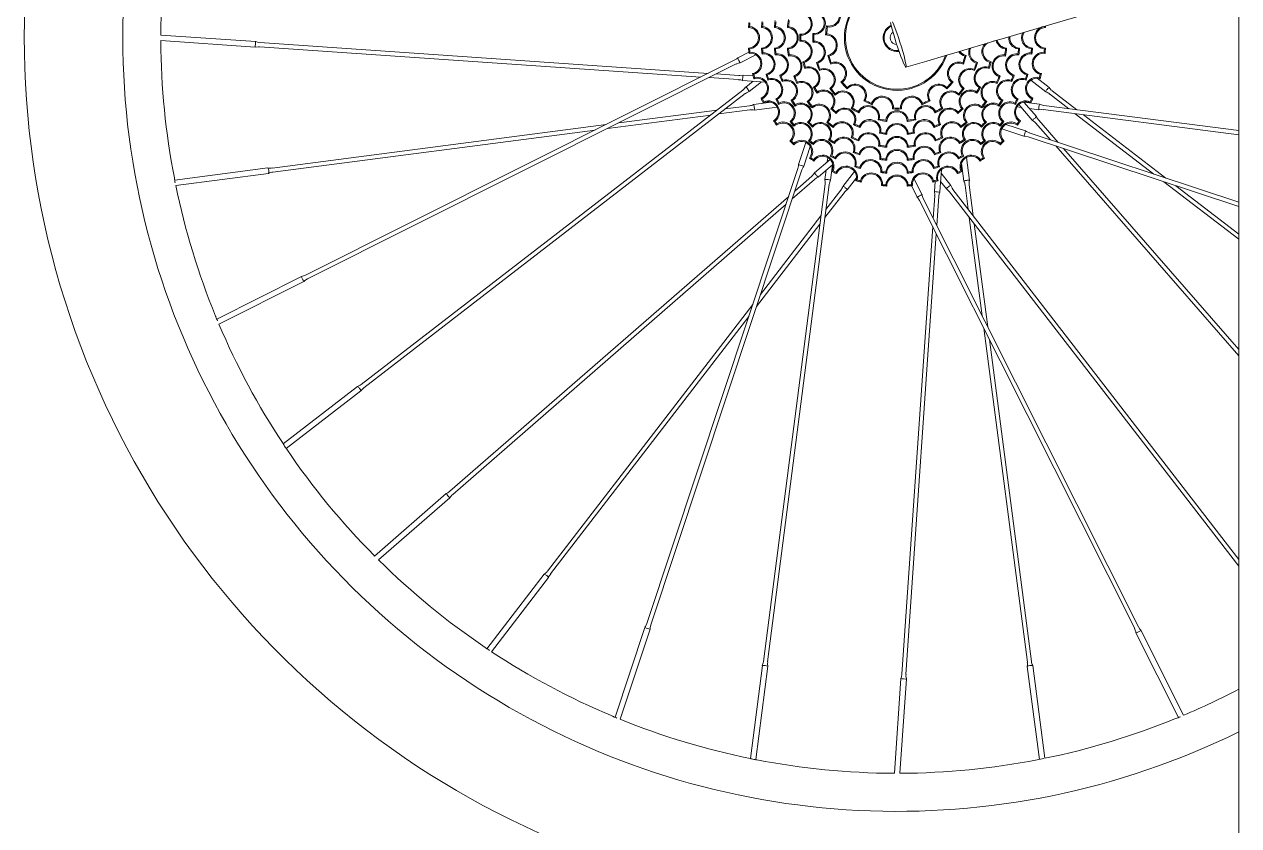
# Model space of a CAD drawing. Header units: inches. Extents: x -9 to 508, y -1 to 141.
# Drawn here: x -9.03 to 8.62, y 97.44 to 109.1 of the extents above; entities that cross this region are included whole.
import ezdxf

# ---------------------------------------------------------------- set-up
doc = ezdxf.new("R2010")
doc.units = ezdxf.units.IN
doc.layers.add('ZANO_R', color=7, linetype='Continuous', lineweight=0)

msp = doc.modelspace()

# ---------------------------------------------------------------- linework, layer by layer
at = {"layer": 'ZANO_R'}
msp.add_line((8.61546, 127.77367), (8.61546, 96.27767), dxfattribs=at)
at = {"layer": 'ZANO_R', "color": 253}
for p, q in [((1.49298, 109.04961), (1.50902, 109.06332)), ((1.68097, 109.04959), (1.69711, 109.06325)), ((1.86907, 109.04957), (1.88533, 109.06315)), ((2.05731, 109.04953), (2.07371, 109.06302)), ((2.62764, 109.07467), (2.63995, 109.057)), ((5.79153, 109.06332), (5.80757, 109.04961)), ((-5.66843, 108.84324), (-7.04676, 108.93793)), ((2.23872, 108.95132), (2.25324, 108.93572)), ((2.42693, 108.96338), (2.44122, 108.94744)), ((2.6136, 108.94117), (2.62932, 108.95589)), ((-7.04675, 108.85774), (-5.67391, 108.76342)), ((-5.61102, 108.76913), (0.80094, 108.32859)), ((0.90636, 108.38149), (-5.60691, 108.82899)), ((1.49298, 108.74979), (1.50902, 108.73607)), ((1.68097, 108.74981), (1.69711, 108.73615)), ((1.86907, 108.74983), (1.88533, 108.73625)), ((2.05731, 108.74986), (2.07371, 108.73637)), ((2.23872, 108.84808), (2.25324, 108.86367)), ((2.42693, 108.83602), (2.44122, 108.85196)), ((5.06183, 108.84808), (5.04709, 108.84867)), ((5.22683, 108.73637), (5.24324, 108.74986)), ((5.41522, 108.73625), (5.43147, 108.74983)), ((5.60343, 108.73615), (5.61957, 108.74981)), ((5.79153, 108.73607), (5.80757, 108.74979)), ((1.2857, 108.57185), (-4.94301, 105.44628)), ((1.49801, 108.68957), (1.33689, 108.60872)), ((1.37277, 108.53722), (1.60019, 108.65134)), ((1.49972, 108.67272), (1.51314, 108.68901)), ((1.68957, 108.66252), (1.70274, 108.67906)), ((1.88038, 108.64945), (1.89321, 108.66631)), ((2.07281, 108.63214), (2.08516, 108.64942)), ((2.28135, 108.55155), (2.29968, 108.54067)), ((2.47893, 108.54113), (2.4978, 108.53104)), ((2.64488, 108.6436), (2.66331, 108.63246)), ((2.68636, 108.51593), (2.69473, 108.53577)), ((4.60582, 108.53577), (4.61419, 108.51593)), ((4.63723, 108.63246), (4.65567, 108.6436)), ((4.80274, 108.53104), (4.82162, 108.54113)), ((5.00086, 108.54067), (5.01919, 108.55155)), ((5.21538, 108.64942), (5.22774, 108.63214)), ((5.40734, 108.66631), (5.42017, 108.64945)), ((5.59781, 108.67906), (5.61098, 108.66252)), ((5.78741, 108.68901), (5.80082, 108.67272)), ((-4.9161, 105.39265), (1.31261, 108.51822)), ((1.35012, 108.351), (1.02403, 108.37341)), ((1.5597, 108.34663), (1.41301, 108.35671)), ((1.55179, 108.37746), (1.56996, 108.36673)), ((1.74806, 108.36849), (1.76655, 108.35825)), ((1.94708, 108.35723), (1.96595, 108.34761)), ((2.31044, 108.45249), (2.31998, 108.47154)), ((2.52249, 108.42145), (2.53046, 108.44131)), ((4.77008, 108.44131), (4.77806, 108.42145)), ((4.98057, 108.47154), (4.99011, 108.45249)), ((5.33459, 108.34761), (5.35347, 108.35723)), ((5.534, 108.35825), (5.55249, 108.36849)), ((5.73058, 108.36673), (5.74876, 108.37746)), ((0.91861, 108.32051), (1.34601, 108.29115)), ((1.40753, 108.2769), (1.73482, 108.25441)), ((1.56153, 108.26632), (1.45208, 108.18184)), ((1.50096, 108.11851), (1.68175, 108.25806)), ((1.57181, 108.30273), (1.58219, 108.3211)), ((1.77352, 108.28456), (1.7832, 108.30335)), ((1.98044, 108.26189), (1.98919, 108.28118)), ((2.15037, 108.34268), (2.16971, 108.33389)), ((2.19581, 108.23298), (2.20327, 108.25286)), ((2.43489, 108.17998), (2.45554, 108.17471)), ((2.83597, 108.25681), (2.85734, 108.25414)), ((2.92578, 108.15705), (2.92536, 108.17858)), ((4.37518, 108.17858), (4.37476, 108.15705)), ((4.44321, 108.25414), (4.46458, 108.25681)), ((4.84501, 108.17471), (4.86566, 108.17998)), ((5.09728, 108.25286), (5.10474, 108.23298)), ((5.13084, 108.33389), (5.15018, 108.34268)), ((5.31135, 108.28118), (5.32011, 108.26189)), ((5.51734, 108.30335), (5.52703, 108.28456)), ((5.59309, 108.28063), (5.81219, 108.1121)), ((5.86097, 108.17551), (5.68608, 108.31003)), ((5.71836, 108.3211), (5.72874, 108.30273)), ((1.40922, 108.13612), (-4.13378, 103.85767)), ((-4.09712, 103.81017), (1.44588, 108.08862)), ((1.67435, 108.02099), (1.69412, 108.01359)), ((1.88824, 108.0076), (1.90838, 108.00116)), ((2.49071, 108.09313), (2.49449, 108.1141)), ((2.67221, 108.16213), (2.6934, 108.1591)), ((2.75407, 108.06457), (2.75477, 108.08596)), ((4.54578, 108.08596), (4.54647, 108.06457)), ((4.60715, 108.1591), (4.62834, 108.16213)), ((4.80606, 108.1141), (4.80984, 108.09313)), ((5.39217, 108.00116), (5.41231, 108.0076)), ((5.60643, 108.01359), (5.62619, 108.02099)), ((5.86722, 108.08239), (6.14646, 107.86761)), ((6.26466, 107.85239), (5.90381, 108.12995)), ((1.03724, 107.849), (-0.3929, 107.6624)), ((1.06107, 107.7916), (1.51249, 107.8505)), ((1.50473, 107.91), (1.15541, 107.86442)), ((1.82248, 107.96154), (1.56465, 107.9279)), ((1.575, 107.84857), (1.9082, 107.89205)), ((1.70705, 107.95088), (1.71408, 107.97078)), ((1.92958, 107.93024), (1.93542, 107.95057)), ((2.11049, 107.99184), (2.13103, 107.98665)), ((2.16423, 107.90631), (2.16847, 107.92706)), ((2.34564, 107.97345), (2.3666, 107.96997)), ((2.41793, 107.87925), (2.41999, 107.90039)), ((2.68689, 107.86672), (2.70819, 107.86748)), ((2.76492, 107.79911), (2.76264, 107.8203)), ((2.98345, 107.87209), (3.0044, 107.87649)), ((3.09375, 107.80841), (3.08709, 107.82875)), ((3.16785, 107.98118), (3.18846, 107.98743)), ((3.29048, 107.92658), (3.28134, 107.94608)), ((3.58316, 107.86437), (3.59944, 107.87846)), ((3.70111, 107.87846), (3.71739, 107.86437)), ((4.01921, 107.94608), (4.01006, 107.92658)), ((4.11208, 107.98743), (4.13269, 107.98118)), ((4.21346, 107.82875), (4.20679, 107.80841)), ((4.29614, 107.87649), (4.31709, 107.87209)), ((4.53791, 107.8203), (4.53563, 107.79911)), ((4.59236, 107.86748), (4.61366, 107.86672)), ((4.88056, 107.90039), (4.88262, 107.87925)), ((4.93395, 107.96997), (4.9549, 107.97345)), ((5.13207, 107.92706), (5.13631, 107.90631)), ((5.16951, 107.98665), (5.19006, 107.99184)), ((5.36513, 107.95057), (5.37096, 107.93024)), ((5.39346, 107.89399), (5.45558, 107.88599)), ((5.4197, 107.92717), (5.61621, 107.70166)), ((5.67652, 107.75422), (5.49257, 107.96532)), ((5.72245, 107.93229), (5.49594, 107.96145)), ((5.57511, 107.8706), (5.71223, 107.85294)), ((5.58647, 107.97078), (5.5935, 107.95088)), ((5.77487, 107.85496), (8.61546, 107.48923)), ((8.61546, 107.54972), (5.78253, 107.91447)), ((-0.55585, 107.58063), (0.94289, 107.77618)), ((1.85696, 107.69123), (1.87771, 107.68737)), ((1.90133, 107.62785), (1.9048, 107.64867)), ((2.09613, 107.68098), (2.11714, 107.67859)), ((2.35111, 107.67196), (2.37229, 107.67148)), ((2.62982, 107.66735), (2.65097, 107.66941)), ((3.01694, 107.63715), (3.03716, 107.64388)), ((3.37513, 107.706), (3.39331, 107.7173)), ((3.50056, 107.68388), (3.48734, 107.70072)), ((3.81321, 107.70072), (3.79999, 107.68388)), ((3.90724, 107.7173), (3.92542, 107.706)), ((4.26339, 107.64388), (4.28361, 107.63715)), ((4.64958, 107.66941), (4.67072, 107.66735)), ((4.92825, 107.67148), (4.94943, 107.67196)), ((5.1834, 107.67859), (5.20441, 107.68098)), ((5.39574, 107.64867), (5.39922, 107.62785)), ((5.42284, 107.68737), (5.44359, 107.69123)), ((5.66471, 107.66123), (5.87945, 107.4148)), ((5.9914, 107.37766), (5.70995, 107.70065)), ((6.24093, 107.79496), (7.38413, 106.91565)), ((7.55718, 106.85824), (6.35912, 107.77974)), ((-0.57369, 107.63881), (-5.42847, 107.00536)), ((-5.4207, 106.94586), (-0.73664, 107.55704)), ((2.15178, 107.61318), (2.15353, 107.63425)), ((2.42254, 107.60054), (2.42206, 107.62172)), ((2.72403, 107.59507), (2.72055, 107.61602)), ((3.11085, 107.59426), (3.10269, 107.61395)), ((3.39829, 107.50986), (3.4158, 107.52201)), ((3.50049, 107.49516), (3.48711, 107.51176)), ((3.81343, 107.51176), (3.80006, 107.49516)), ((3.88475, 107.52201), (3.90225, 107.50986)), ((4.19785, 107.61395), (4.1897, 107.59426)), ((4.58, 107.61602), (4.57652, 107.59507)), ((4.87849, 107.62172), (4.87801, 107.60054)), ((5.14701, 107.63425), (5.14877, 107.61318)), ((5.17215, 107.57569), (5.49183, 107.46964)), ((5.51702, 107.54557), (5.2325, 107.63995)), ((8.61546, 106.50717), (5.57299, 107.51647)), ((2.09405, 107.39818), (2.11516, 107.39798)), ((2.14876, 107.34348), (2.14856, 107.36458)), ((2.32626, 107.37782), (2.22021, 107.05814)), ((2.29615, 107.03295), (2.39053, 107.31747)), ((2.36376, 107.4012), (2.38483, 107.40296)), ((2.43156, 107.34556), (2.42917, 107.36657)), ((2.65688, 107.41366), (2.67764, 107.4179)), ((2.74241, 107.35991), (2.73723, 107.38046)), ((2.98355, 107.44523), (3.00344, 107.45269)), ((3.09325, 107.39979), (3.08447, 107.41913)), ((3.38271, 107.32223), (3.39999, 107.33459)), ((3.50044, 107.30673), (3.48695, 107.32314)), ((3.8136, 107.32314), (3.80011, 107.30673)), ((3.90056, 107.33459), (3.91783, 107.32223)), ((4.21608, 107.41913), (4.20729, 107.39979)), ((4.29711, 107.45269), (4.31699, 107.44523)), ((4.56332, 107.38046), (4.55813, 107.35991)), ((4.62291, 107.4179), (4.64366, 107.41366)), ((4.87138, 107.36657), (4.86899, 107.34556)), ((4.91572, 107.40296), (4.93679, 107.4012)), ((5.15199, 107.36458), (5.15179, 107.34348)), ((5.18539, 107.39798), (5.2065, 107.39818)), ((5.5541, 107.45952), (8.61546, 106.44395)), ((5.95694, 107.32588), (8.61546, 104.2751)), ((2.37843, 107.15075), (2.39925, 107.15423)), ((2.4418, 107.10638), (2.43794, 107.12713)), ((2.67774, 107.13027), (2.45224, 106.93376)), ((2.64456, 107.15651), (2.63656, 107.09439)), ((2.68082, 107.17901), (2.70114, 107.18484)), ((2.75817, 107.13766), (2.75173, 107.1578)), ((3.01246, 107.22986), (3.03176, 107.23862)), ((3.10781, 107.1965), (3.09818, 107.21538)), ((3.40003, 107.1298), (3.41689, 107.14263)), ((3.50041, 107.11849), (3.48682, 107.13475)), ((3.81372, 107.13475), (3.80014, 107.11849)), ((3.88366, 107.14263), (3.90052, 107.1298)), ((4.20236, 107.21538), (4.19274, 107.1965)), ((4.26879, 107.23862), (4.28808, 107.22986)), ((4.54881, 107.1578), (4.54237, 107.13766)), ((4.5994, 107.18484), (4.61973, 107.17901)), ((4.7014, 106.82442), (4.65792, 107.15762)), ((4.8626, 107.12713), (4.85875, 107.10638)), ((4.9013, 107.15423), (4.92212, 107.15075)), ((8.61546, 104.36643), (6.06889, 107.28874)), ((-5.49097, 107.00729), (-6.84568, 106.83053)), ((2.21009, 106.99587), (0.01584, 100.38139)), ((0.07278, 100.3625), (2.26704, 106.97698)), ((2.5048, 106.87345), (2.71589, 107.0574)), ((2.62118, 106.97486), (2.60352, 106.83774)), ((2.68287, 106.82753), (2.71203, 107.05403)), ((2.70145, 106.95647), (2.72135, 106.9635)), ((2.77157, 106.92378), (2.76416, 106.94354)), ((3.03121, 106.95688), (2.86268, 106.73777)), ((3.03514, 107.02294), (3.05393, 107.03263)), ((3.11907, 106.99748), (3.10882, 107.01597)), ((3.41309, 106.93899), (3.42964, 106.95216)), ((3.50038, 106.9304), (3.48672, 106.94654)), ((3.81382, 106.94654), (3.80016, 106.9304)), ((3.87091, 106.95216), (3.88745, 106.93899)), ((4.19172, 107.01597), (4.18148, 106.99748)), ((4.24662, 107.03263), (4.26541, 107.02294)), ((4.27307, 106.65695), (4.29556, 106.98424)), ((4.53638, 106.94354), (4.52898, 106.92378)), ((4.5792, 106.9635), (4.5991, 106.95647)), ((4.58843, 107.07191), (4.62207, 106.81407)), ((-6.82857, 106.75208), (-5.48062, 106.92796)), ((2.60554, 106.7751), (1.71137, 99.83029)), ((1.77087, 99.82262), (2.66505, 106.76744)), ((2.12824, 106.55857), (2.45122, 106.84002)), ((2.4118, 106.88526), (2.16538, 106.67052)), ((2.92609, 106.689), (3.06061, 106.86389)), ((3.0533, 106.82123), (3.07168, 106.83161)), ((3.12803, 106.80121), (3.11731, 106.81939)), ((3.42329, 106.74915), (3.43959, 106.76256)), ((3.86096, 106.76256), (3.87725, 106.74915)), ((4.01275, 106.62219), (3.89863, 106.84962)), ((4.18324, 106.81939), (4.17251, 106.80121)), ((4.20334, 106.80912), (4.19326, 106.66243)), ((4.22887, 106.83161), (4.24724, 106.82123)), ((4.28366, 106.81095), (4.36813, 106.70151)), ((4.43146, 106.75039), (4.29192, 106.93118)), ((4.75837, 106.31049), (4.69947, 106.76192)), ((7.52865, 106.80449), (8.61546, 105.96855)), ((2.07646, 106.59303), (-2.84554, 102.30388)), ((2.60297, 106.28531), (2.88053, 106.64617)), ((2.83297, 106.68275), (2.61819, 106.40351)), ((3.50036, 106.7424), (3.48665, 106.75844)), ((3.8139, 106.75844), (3.80018, 106.7424)), ((3.8604, 106.74743), (3.94125, 106.58631)), ((4.19897, 106.59954), (4.17656, 106.27345)), ((4.22946, 106.16803), (4.25882, 106.59543)), ((4.41385, 106.65864), (8.61546, 101.21519)), ((8.61546, 101.31339), (4.46135, 106.6953)), ((4.63997, 106.75415), (4.68555, 106.40483)), ((8.61546, 106.04425), (7.70169, 106.74708)), ((-2.80612, 102.25864), (2.03932, 106.48108)), ((3.97812, 106.53513), (7.10369, 100.30641)), ((7.15732, 100.33332), (4.03175, 106.56204)), ((2.54553, 106.30905), (1.66622, 105.16584)), ((4.70097, 106.28666), (4.88757, 104.85653)), ((1.60882, 104.99279), (2.53031, 106.19085)), ((4.16848, 106.15578), (3.72098, 99.64251)), ((4.96934, 104.69357), (4.77379, 106.19232)), ((3.78084, 99.6384), (4.22138, 106.05036)), ((-5.00317, 105.42728), (-6.235, 104.80915)), ((-6.20269, 104.73586), (-4.96729, 105.35578)), ((1.55507, 105.02132), (-1.42987, 101.14056)), ((-1.38231, 101.10398), (1.49766, 104.84828)), ((4.91116, 104.67574), (5.54461, 99.82096)), ((5.60411, 99.82872), (4.99293, 104.51278)), ((-4.18887, 103.82778), (-5.26876, 102.99426)), ((-5.22465, 102.92724), (-4.13999, 103.76445)), ((-2.89912, 102.27046), (-3.94084, 101.36267)), ((-3.884, 101.30609), (-2.84656, 102.21014)), ((-1.47543, 101.09772), (-2.30838, 100.01479)), ((-2.24079, 99.97144), (-1.41202, 101.04895)), ((-0.01327, 100.32542), (-0.44721, 99.01732)), ((-0.37255, 98.98832), (0.06266, 100.30023)), ((7.12269, 100.24626), (7.74082, 99.01442)), ((7.81411, 99.04673), (7.19419, 100.28214)), ((1.69355, 99.7702), (1.51935, 98.41721)), ((1.59799, 98.40155), (1.77289, 99.75998)), ((5.54268, 99.75845), (5.71944, 98.40374)), ((5.79789, 98.42086), (5.62201, 99.7688)), ((3.70674, 99.581), (3.61203, 98.20249)), ((3.69223, 98.20267), (3.78655, 99.57551))]:
    msp.add_line(p, q, dxfattribs=at)
at = {"layer": 'ZANO_R', "color": 253, "flags": 128}
for points in [[(3.78055, 108.47219), (4.08247, 108.56145), (4.34175, 108.63809), (4.55841, 108.70211), (4.73244, 108.75351), (4.86384, 108.79231), (4.96483, 108.82213), (5.06897, 108.85286), (5.17816, 108.88508), (5.55428, 108.99597), (5.98038, 109.1214), (6.52984, 109.28279), (7.09077, 109.44702), (7.66273, 109.61384), (8.61546, 109.88986)], [(3.55746, 109.12299), (3.56758, 109.07759), (3.58152, 109.02265), (3.59874, 108.96028), (3.61857, 108.89288), (3.64024, 108.82305), (3.66294, 108.75346), (3.68578, 108.68679), (3.70789, 108.6256), (3.72843, 108.57225), (3.74659, 108.52877), (3.76168, 108.49685), (3.77312, 108.47772), (3.78048, 108.47209), (3.78346, 108.4802), (3.78196, 108.50173), (3.77604, 108.53586), (3.76591, 108.58126), (3.75197, 108.6362), (3.73475, 108.69857), (3.71493, 108.76597), (3.69325, 108.8358)], [(3.69325, 108.8358), (3.67055, 108.90539), (3.64771, 108.97206), (3.6256, 109.03325), (3.60507, 109.08661), (3.58691, 109.13008)], [(-7.04695, 108.93795), (-7.04692, 108.93859), (-7.04645, 108.9468), (-7.04626, 108.9497), (-7.04626, 108.94966)], [(-7.0463, 108.8503), (-7.04628, 108.84996), (-7.04656, 108.85446), (-7.04674, 108.85774)], [(-5.67391, 108.76342), (-5.67456, 108.76652), (-5.6747, 108.77522), (-5.6743, 108.7882), (-5.67342, 108.80348), (-5.6722, 108.81874), (-5.67082, 108.83166), (-5.6695, 108.84026), (-5.66843, 108.84324), (-5.66838, 108.84322)], [(-5.67379, 108.76335), (-5.62828, 108.76956), (-5.6112, 108.76764)], [(-5.60672, 108.83042), (-5.6419, 108.83455), (-5.66782, 108.84435)], [(1.3359, 108.60961), (1.32194, 108.59527), (1.28546, 108.5722)], [(1.31267, 108.51794), (1.35732, 108.5343), (1.37259, 108.53605)], [(1.41286, 108.35678), (1.36738, 108.35057), (1.3503, 108.35249)], [(1.34583, 108.28971), (1.381, 108.28558), (1.40695, 108.27577)], [(1.451, 108.18217), (1.43035, 108.15503), (1.40837, 108.13716)], [(1.45192, 108.18166), (1.45208, 108.18184), (1.45559, 108.1807), (1.46228, 108.17491), (1.47114, 108.16536), (1.48082, 108.15349), (1.48985, 108.14112), (1.49685, 108.13013), (1.50075, 108.12219), (1.50096, 108.11851), (1.50073, 108.11839)], [(5.83179, 108.1475), (5.84149, 108.15935), (5.85044, 108.16883), (5.85728, 108.17451), (5.86097, 108.17551), (5.86118, 108.17529)], [(1.44674, 108.08755), (1.46257, 108.10017), (1.50089, 108.11791)], [(1.57582, 107.88902), (1.57735, 107.87378), (1.57773, 107.86075), (1.5769, 107.85189), (1.575, 107.84857), (1.57469, 107.84859)], [(5.71247, 107.85295), (5.71223, 107.85294), (5.71056, 107.85623), (5.70992, 107.86505), (5.71041, 107.87808), (5.71195, 107.89331), (5.71432, 107.90844), (5.71714, 107.92116), (5.72, 107.92954), (5.72245, 107.93229), (5.7227, 107.93221)], [(5.71276, 107.85195), (5.74655, 107.85654), (5.77473, 107.85363)], [(5.78268, 107.91584), (5.76256, 107.9181), (5.72292, 107.93266)], [(5.61626, 107.7015), (5.65282, 107.67374), (5.66353, 107.66031)], [(5.71109, 107.70154), (5.68914, 107.72932), (5.67773, 107.75461)], [(5.49191, 107.46831), (5.51191, 107.46858), (5.55402, 107.4591)], [(5.57315, 107.5167), (5.53001, 107.5367), (5.51798, 107.54628)], [(2.21889, 107.05806), (2.21915, 107.03806), (2.20967, 106.99595)], [(2.26728, 106.97682), (2.28728, 107.01996), (2.29685, 107.032)], [(2.45208, 106.93371), (2.42431, 106.89715), (2.41088, 106.88644)], [(2.45212, 106.83889), (2.4799, 106.86083), (2.50519, 106.87224)], [(2.60252, 106.83721), (2.60711, 106.80342), (2.6042, 106.77524)], [(2.60353, 106.8375), (2.60352, 106.83774), (2.6068, 106.83941), (2.61563, 106.84005), (2.62865, 106.83956), (2.64389, 106.83802), (2.65901, 106.83565), (2.67174, 106.83283), (2.68011, 106.82997), (2.68287, 106.82753), (2.68279, 106.82727)], [(2.66642, 106.76729), (2.66868, 106.78741), (2.68323, 106.82705)], [(4.66095, 106.82525), (4.67619, 106.82677), (4.68922, 106.82715), (4.69808, 106.82633), (4.7014, 106.82442), (4.70138, 106.82412)], [(2.89807, 106.71818), (2.90992, 106.70849), (2.91941, 106.69953), (2.92509, 106.69269), (2.92609, 106.689), (2.92586, 106.68879)], [(3.94036, 106.58532), (3.9547, 106.57136), (3.97777, 106.53488)], [(4.03203, 106.56209), (4.01567, 106.60674), (4.01393, 106.62202)], [(4.19319, 106.66228), (4.1994, 106.6168), (4.19748, 106.59973)], [(4.26026, 106.59526), (4.26439, 106.63042), (4.2742, 106.65637)], [(4.3678, 106.70043), (4.39494, 106.67978), (4.41281, 106.65779)], [(4.36831, 106.70134), (4.36813, 106.70151), (4.36927, 106.70501), (4.37506, 106.71171), (4.38461, 106.72057), (4.39648, 106.73025), (4.40885, 106.73927), (4.41984, 106.74627), (4.42778, 106.75017), (4.43146, 106.75039), (4.43158, 106.75015)], [(4.46242, 106.69616), (4.4498, 106.71199), (4.43206, 106.75031)], [(-4.94309, 105.44656), (-4.98772, 105.4302), (-5.00323, 105.42843)], [(-4.96613, 105.35507), (-4.95234, 105.36923), (-4.91584, 105.39232)], [(-6.22323, 104.78186), (-6.22915, 104.79518), (-6.23562, 104.81063), (-6.24152, 104.82563), (-6.24628, 104.8385), (-6.24954, 104.84773), (-6.25106, 104.85219), (-6.25096, 104.8519)], [(-4.13465, 103.85874), (-4.15047, 103.84612), (-4.18876, 103.82839)], [(-4.13894, 103.76408), (-4.11826, 103.79126), (-4.09626, 103.80914)], [(-5.21588, 102.91556), (-5.21732, 102.91744), (-5.22205, 102.92369), (-5.22934, 102.93362), (-5.23824, 102.9462), (-5.24761, 102.96007), (-5.25636, 102.97367), (-5.26361, 102.98545), (-5.26869, 102.99401), (-5.27115, 102.99825), (-5.27102, 102.99802)], [(-2.84643, 102.30503), (-2.87422, 102.28307), (-2.89948, 102.27168)], [(-2.84656, 102.21014), (-2.84921, 102.21187), (-2.85546, 102.21793), (-2.86435, 102.22739), (-2.87454, 102.23882), (-2.88447, 102.25047), (-2.89263, 102.26058), (-2.89777, 102.26759), (-2.89912, 102.27046), (-2.89907, 102.27048)], [(-2.84642, 102.21018), (-2.81863, 102.24675), (-2.8052, 102.25747)], [(-3.94019, 101.36195), (-3.94447, 101.36669), (-3.94819, 101.37091), (-3.94821, 101.37093)], [(-3.87829, 101.30104), (-3.87936, 101.30198), (-3.88437, 101.30642)], [(0.01558, 100.38153), (-0.0044, 100.33841), (-0.01412, 100.32619)], [(0.06399, 100.30055), (0.06372, 100.32031), (0.07321, 100.36245)], [(7.10341, 100.30633), (7.11977, 100.26171), (7.12154, 100.2462)], [(7.1949, 100.28329), (7.18074, 100.29708), (7.15765, 100.33358)], [(-2.27239, 99.991), (-2.28176, 99.99688), (-2.2957, 100.00605), (-2.30914, 100.01532), (-2.32065, 100.02361), (-2.32904, 100.02987), (-2.33343, 100.03322), (-2.33341, 100.0332)], [(1.71, 99.83043), (1.70773, 99.81031), (1.69319, 99.77071)], [(1.7739, 99.76046), (1.7693, 99.7943), (1.77221, 99.8225)], [(3.71955, 99.6427), (3.71542, 99.60752), (3.70562, 99.58161)], [(3.78662, 99.57564), (3.78041, 99.62115), (3.78233, 99.63823)], [(-0.41987, 99.00646), (-0.42676, 99.00904), (-0.44203, 99.01512), (-0.45733, 99.02162), (-0.47097, 99.02775), (-0.4815, 99.03272), (-0.4878, 99.03578), (-0.48917, 99.03646), (-0.48721, 99.03549)], [(1.61209, 98.399), (1.61242, 98.39895), (1.60859, 98.39946), (1.59964, 98.40073), (1.58658, 98.40278), (1.57091, 98.40555), (1.55446, 98.40883), (1.53908, 98.41225), (1.52644, 98.41532), (1.51792, 98.41752), (1.51449, 98.41844), (1.51475, 98.41837)]]:
    msp.add_lwpolyline(points, dxfattribs=at)
at = {"layer": 'ZANO_R', "color": 253}
for centre, radius, start, end in [((3.65027, 108.8997), 12.68108, 66.949447, 264.472875), ((3.65027, 108.8997), 11.24998, 63.809882, 180), ((3.65027, 108.8997), 10.69665, 169.016739, 179.732468), ((3.65027, 108.8997), 0.765, 42.250689, 180), ((3.65027, 108.8997), 0.75, 42.850143, 339.679234), ((2.25215, 109.10072), 0.15, 264.861867, 78.774497), ((2.25215, 109.10072), 0.165, 270.377512, 73.258851), ((2.44389, 109.11242), 0.15, 263.5101, 76.4899), ((2.44389, 109.11242), 0.165, 269.073389, 70.926611), ((2.66355, 109.2203), 0.15, 256.145479, 67.854521), ((2.66355, 109.2203), 0.165, 261.774446, 62.225554), ((3.65027, 108.8997), 2.1625, 173.975071, 176.024929), ((3.65027, 108.8997), 2.1475, 174.369836, 175.630164), ((1.48778, 108.8997), 0.165, 277.397024, 82.602976), ((3.65027, 108.8997), 1.975, 173.102625, 175.647375), ((3.65027, 108.8997), 1.96, 173.536513, 175.213487), ((1.67528, 108.8997), 0.165, 277.604603, 82.395397), ((3.65027, 108.8997), 1.7875, 171.952306, 175.190551), ((3.65027, 108.8997), 1.7725, 172.433917, 174.70894), ((1.86278, 108.8997), 0.165, 277.855864, 82.144136), ((3.65027, 108.8997), 1.6, 170.373448, 174.626552), ((3.65027, 108.8997), 1.585, 170.914564, 174.085436), ((2.05028, 108.8997), 0.165, 278.166225, 81.833775), ((3.65027, 108.8997), 1.0375, 170.290959, 177.709041), ((3.65027, 108.8997), 1.0225, 171.150408, 176.849592), ((3.65027, 108.8997), 0.2, 114.706791, 278.684693), ((3.65027, 108.8997), 0.1875, 115.460336, 277.983843), ((5.81277, 108.8997), 0.165, 97.397024, 262.602976), ((3.65027, 108.8997), 2.1625, 3.975071, 4.517615), ((3.65027, 108.8997), 11.24998, 180, 296.190118), ((1.48778, 108.8997), 0.15, 271.987535, 88.012465), ((1.67528, 108.8997), 0.15, 272.176312, 87.823688), ((1.86278, 108.8997), 0.15, 272.404725, 87.595275), ((2.05028, 108.8997), 0.15, 272.686724, 87.313276), ((3.65027, 108.8997), 1.4125, 177.905552, 182.094448), ((3.65027, 108.8997), 1.3975, 178.522926, 181.477074), ((3.65027, 108.8997), 1.225, 177.0202, 182.9798), ((3.65027, 108.8997), 1.21, 177.738806, 182.261194), ((2.61846, 108.79125), 0.15, 280.145479, 91.854521), ((2.61846, 108.79125), 0.165, 285.774446, 86.225554), ((3.65027, 108.8997), 0.765, 180, 340.661903), ((3.65027, 108.8997), 0.1, 125.118625, 268.540748), ((5.43777, 108.8997), 0.165, 175.093999, 262.144136), ((5.43777, 108.8997), 0.15, 172.598167, 267.595275), ((5.62527, 108.8997), 0.165, 152.782683, 262.395397), ((5.62527, 108.8997), 0.15, 146.669241, 267.823688), ((5.81277, 108.8997), 0.15, 91.987535, 268.012465), ((3.65027, 108.8997), 10.69665, 180.264568, 190.983612), ((3.65027, 108.8997), 2.1625, 183.975071, 186.024929), ((3.65027, 108.8997), 2.1475, 184.369836, 185.630164), ((3.65027, 108.8997), 1.975, 184.352625, 186.897375), ((3.65027, 108.8997), 1.96, 184.786513, 186.463487), ((3.65027, 108.8997), 1.7875, 184.809449, 188.047694), ((3.65027, 108.8997), 1.7725, 185.29106, 187.566083), ((3.65027, 108.8997), 1.6, 185.373448, 189.626552), ((3.65027, 108.8997), 1.585, 185.914564, 189.085436), ((2.25215, 108.69868), 0.15, 281.225503, 95.138133), ((2.25215, 108.69868), 0.165, 286.741149, 89.622488), ((2.44389, 108.68698), 0.15, 283.5101, 96.4899), ((2.44389, 108.68698), 0.165, 289.073389, 90.926611), ((4.68209, 108.79125), 0.15, 216.488582, 259.854521), ((4.85666, 108.68698), 0.165, 159.534596, 250.926611), ((4.85666, 108.68698), 0.15, 154.819187, 256.4899), ((5.04839, 108.69868), 0.165, 136.311285, 253.258851), ((5.04839, 108.69868), 0.15, 121.477667, 258.774497), ((5.25027, 108.8997), 0.165, 194.239899, 261.833775), ((5.25027, 108.8997), 0.15, 193.976971, 267.313276), ((3.65027, 108.8997), 1.585, 350.914564, 354.085436), ((3.65027, 108.8997), 1.6, 350.373448, 354.626552), ((3.65027, 108.8997), 1.7725, 352.433917, 354.70894), ((3.65027, 108.8997), 1.7875, 351.952306, 355.190551), ((3.65027, 108.8997), 1.96, 353.536513, 355.213487), ((3.65027, 108.8997), 1.975, 353.102625, 355.647375), ((3.65027, 108.8997), 2.1475, 354.369836, 355.630164), ((3.65027, 108.8997), 2.1625, 353.975071, 356.024929), ((1.51978, 108.65574), 0.18884, 194.418554, 218.876527), ((1.52063, 108.52418), 0.15, 281.987535, 98.012465), ((1.52063, 108.52418), 0.165, 287.397024, 92.602976), ((1.71323, 108.51439), 0.15, 283.426312, 99.073688), ((1.71323, 108.51439), 0.165, 288.854603, 93.645397), ((1.90759, 108.50194), 0.15, 285.261868, 100.452418), ((1.90759, 108.50194), 0.165, 290.713007, 95.001279), ((2.10479, 108.48559), 0.15, 287.686724, 102.313276), ((2.10479, 108.48559), 0.165, 293.166225, 96.833775), ((3.65027, 108.8997), 1.4125, 194.269188, 198.458084), ((3.65027, 108.8997), 1.3975, 194.886562, 197.840711), ((3.65027, 108.8997), 1.225, 197.0202, 202.9798), ((3.65027, 108.8997), 1.21, 197.738806, 202.261194), ((3.65027, 108.8997), 1.0375, 194.290959, 201.709041), ((3.65027, 108.8997), 1.0225, 195.150408, 200.849592), ((2.75177, 108.38095), 0.15, 304.145479, 115.854521), ((2.75177, 108.38095), 0.165, 309.774446, 110.225554), ((4.54877, 108.38095), 0.165, 69.774446, 230.225554), ((4.54877, 108.38095), 0.15, 64.145479, 235.854521), ((4.68209, 108.79125), 0.165, 214.615563, 254.225554), ((3.65027, 108.8997), 1.0225, 339.150408, 344.849592), ((3.65027, 108.8997), 1.0375, 338.290959, 345.709041), ((3.65027, 108.8997), 1.21, 337.738806, 342.261194), ((3.65027, 108.8997), 1.225, 337.0202, 342.9798), ((3.65027, 108.8997), 1.3975, 342.159289, 345.113438), ((3.65027, 108.8997), 1.4125, 341.541916, 345.730812), ((5.19575, 108.48559), 0.165, 83.166225, 246.833775), ((5.19575, 108.48559), 0.15, 77.686724, 252.313276), ((5.39295, 108.50194), 0.165, 84.998721, 249.286993), ((5.39295, 108.50194), 0.15, 79.547582, 254.738132), ((5.58732, 108.51439), 0.165, 86.354603, 251.145397), ((5.58732, 108.51439), 0.15, 80.926312, 256.573688), ((5.77992, 108.52418), 0.165, 87.397024, 252.602976), ((5.77992, 108.52418), 0.15, 81.987535, 258.012465), ((1.58763, 108.3146), 0.17963, 166.443796, 179.249351), ((3.65027, 108.8997), 2.1625, 193.975071, 196.024929), ((3.65027, 108.8997), 2.1475, 194.369836, 195.630164), ((3.65027, 108.8997), 1.975, 195.602625, 198.147375), ((3.65027, 108.8997), 1.96, 196.036513, 197.713487), ((3.65027, 108.8997), 1.7875, 197.666592, 200.904836), ((2.36542, 108.31292), 0.15, 297.58914, 111.501769), ((2.36542, 108.31292), 0.165, 303.104785, 105.986124), ((2.58939, 108.2872), 0.15, 303.5101, 116.4899), ((2.58939, 108.2872), 0.165, 309.073389, 110.926611), ((4.71115, 108.2872), 0.165, 69.073389, 230.926611), ((4.71115, 108.2872), 0.15, 63.5101, 236.4899), ((4.93513, 108.31292), 0.165, 74.013876, 236.895215), ((4.93513, 108.31292), 0.15, 68.498231, 242.41086), ((3.65027, 108.8997), 1.7875, 339.095164, 342.333408), ((3.65027, 108.8997), 1.96, 342.286513, 343.963487), ((3.65027, 108.8997), 1.975, 341.852625, 344.397375), ((3.65027, 108.8997), 2.1475, 344.369836, 345.630164), ((3.65027, 108.8997), 2.1625, 343.975071, 346.024929), ((1.586, 108.29473), 0.17936, 172.882889, 185.707557), ((1.61819, 108.16008), 0.15, 291.987535, 108.012465), ((1.61819, 108.16008), 0.165, 297.397024, 102.602976), ((1.82561, 108.1439), 0.15, 294.676312, 110.323688), ((1.82561, 108.1439), 0.165, 300.104603, 104.895397), ((3.65027, 108.8997), 1.7725, 198.148203, 200.423226), ((2.03979, 108.12413), 0.15, 298.11901, 113.309561), ((2.03979, 108.12413), 0.165, 303.57015, 107.858422), ((3.65027, 108.8997), 1.6, 200.373448, 204.626552), ((3.65027, 108.8997), 1.585, 200.914564, 204.085436), ((2.26464, 108.0997), 0.15, 302.686724, 117.313276), ((2.26464, 108.0997), 0.165, 308.166225, 111.833775), ((3.65027, 108.8997), 1.4125, 210.632825, 214.821721), ((3.65027, 108.8997), 1.3975, 211.250199, 214.204347), ((3.65027, 108.8997), 1.0375, 218.290959, 225.709041), ((3.65027, 108.8997), 1.0225, 219.150408, 224.849592), ((3.04045, 108.06034), 0.165, 333.774446, 134.225554), ((3.04045, 108.06034), 0.15, 328.145479, 139.854521), ((4.2601, 108.06034), 0.165, 45.774446, 206.225554), ((4.2601, 108.06034), 0.15, 40.145479, 211.854521), ((3.65027, 108.8997), 1.0375, 314.290959, 321.709041), ((3.65027, 108.8997), 1.0225, 315.150408, 320.849592), ((3.65027, 108.8997), 1.3975, 325.795653, 328.749801), ((3.65027, 108.8997), 1.4125, 325.178279, 329.367175), ((5.03591, 108.0997), 0.165, 68.166225, 231.833775), ((5.03591, 108.0997), 0.15, 62.686724, 237.313276), ((5.26075, 108.12413), 0.165, 72.141578, 236.42985), ((3.65027, 108.8997), 1.585, 335.914564, 339.085436), ((3.65027, 108.8997), 1.6, 335.373448, 339.626552), ((5.26075, 108.12413), 0.15, 66.690439, 241.88099), ((5.47493, 108.1439), 0.165, 75.104603, 239.895397), ((3.65027, 108.8997), 1.7725, 339.576774, 341.851797), ((5.47493, 108.1439), 0.15, 69.676312, 245.323688), ((5.68235, 108.16008), 0.165, 77.397024, 242.602976), ((5.68235, 108.16008), 0.15, 71.987535, 248.012465), ((5.96437, 108.23201), 0.11756, 208.82916, 239.349044), ((3.65027, 108.8997), 2.1625, 203.975071, 206.024929), ((3.65027, 108.8997), 2.1475, 204.369836, 205.630164), ((3.65027, 108.8997), 1.975, 206.852625, 209.397375), ((3.65027, 108.8997), 1.96, 207.286513, 208.963487), ((2.58278, 107.97471), 0.15, 313.952776, 127.865406), ((2.58278, 107.97471), 0.165, 319.468421, 122.349761), ((3.65027, 108.8997), 1.225, 217.0202, 222.9798), ((3.65027, 108.8997), 1.21, 217.738806, 222.261194), ((2.86286, 107.96129), 0.15, 323.5101, 136.4899), ((2.86286, 107.96129), 0.165, 329.073389, 130.926611), ((3.43456, 107.88487), 0.165, 357.774446, 158.225554), ((3.43456, 107.88487), 0.15, 352.145479, 163.854521), ((3.86598, 107.88487), 0.165, 21.774446, 182.225554), ((3.86598, 107.88487), 0.15, 16.145479, 187.854521), ((4.43769, 107.96129), 0.165, 49.073389, 210.926611), ((4.43769, 107.96129), 0.15, 43.5101, 216.4899), ((3.65027, 108.8997), 1.21, 317.738806, 322.261194), ((3.65027, 108.8997), 1.225, 317.0202, 322.9798), ((4.71777, 107.97471), 0.165, 57.650239, 220.531579), ((4.71777, 107.97471), 0.15, 52.134594, 226.047224), ((3.65027, 108.8997), 1.96, 331.036513, 332.713487), ((3.65027, 108.8997), 1.975, 330.602625, 333.147375), ((3.65027, 108.8997), 2.1475, 334.369836, 335.630164), ((3.65027, 108.8997), 2.1625, 333.975071, 336.024929), ((5.86893, 108.10429), 0.05698, 130.683836, 172.26515), ((5.78583, 108.0013), 0.11358, 44.861172, 76.311253), ((1.50494, 108.02491), 0.1136, 269.864469, 301.308666), ((1.54183, 107.73552), 0.11755, 73.827697, 104.350387), ((1.51902, 107.89332), 0.05696, 355.676091, 37.269603), ((1.7775, 107.81845), 0.15, 301.987535, 118.012465), ((1.7775, 107.81845), 0.165, 307.397024, 112.602976), ((2.00812, 107.80245), 0.15, 305.926312, 121.573688), ((2.00812, 107.80245), 0.165, 311.354603, 116.145397), ((3.65027, 108.8997), 1.7875, 210.523735, 213.761979), ((3.65027, 108.8997), 1.7725, 211.005346, 213.280368), ((2.25275, 107.78521), 0.15, 310.976153, 126.166704), ((2.25275, 107.78521), 0.165, 316.427293, 120.715564), ((3.65027, 108.8997), 1.6, 215.373448, 219.626552), ((3.65027, 108.8997), 1.585, 215.914564, 219.085436), ((2.5189, 107.76833), 0.15, 317.686724, 132.313276), ((2.5189, 107.76833), 0.165, 323.166225, 126.833775), ((3.65027, 108.8997), 1.4125, 226.996461, 231.185357), ((3.65027, 108.8997), 1.3975, 227.613835, 230.567983), ((2.88662, 107.71143), 0.165, 335.832058, 138.713397), ((2.88662, 107.71143), 0.15, 330.316412, 144.229042), ((3.65027, 108.8997), 1.225, 237.0202, 242.9798), ((3.65027, 108.8997), 1.21, 237.738806, 242.261194), ((3.2313, 107.74858), 0.165, 349.073389, 150.926611), ((3.2313, 107.74858), 0.15, 343.5101, 156.4899), ((3.65027, 108.8997), 1.0375, 242.290959, 249.709041), ((3.65027, 108.8997), 1.0225, 243.150408, 248.849592), ((3.65027, 107.6747), 0.165, 9.073389, 170.926611), ((3.65027, 107.6747), 0.15, 3.5101, 176.4899), ((3.65027, 108.8997), 1.0375, 266.290959, 273.709041), ((3.65027, 108.8997), 1.0225, 267.150408, 272.849592), ((4.06925, 107.74858), 0.165, 29.073389, 190.926611), ((4.06925, 107.74858), 0.15, 23.5101, 196.4899), ((3.65027, 108.8997), 1.0375, 290.290959, 297.709041), ((3.65027, 108.8997), 1.0225, 291.150408, 296.849592), ((3.65027, 108.8997), 1.225, 297.0202, 302.9798), ((3.65027, 108.8997), 1.21, 297.738806, 302.261194), ((4.41393, 107.71143), 0.165, 41.286603, 204.167942), ((4.41393, 107.71143), 0.15, 35.770958, 209.683588), ((3.65027, 108.8997), 1.4125, 308.814643, 313.003539), ((3.65027, 108.8997), 1.3975, 309.432017, 312.386165), ((4.78164, 107.76833), 0.165, 53.166225, 216.833775), ((4.78164, 107.76833), 0.15, 47.686724, 222.313276), ((3.65027, 108.8997), 1.585, 320.914564, 324.085436), ((3.65027, 108.8997), 1.6, 320.373448, 324.626552), ((5.04779, 107.78521), 0.165, 59.284436, 223.572707), ((5.04779, 107.78521), 0.15, 53.833296, 229.023847), ((5.29242, 107.80245), 0.165, 63.854603, 228.645397), ((3.65027, 108.8997), 1.7725, 326.719632, 328.994654), ((3.65027, 108.8997), 1.7875, 326.238021, 329.476265), ((5.29242, 107.80245), 0.15, 58.426312, 234.073688), ((5.52305, 107.81845), 0.165, 67.397024, 232.602976), ((5.52305, 107.81845), 0.15, 61.987535, 238.012465), ((3.65027, 108.8997), 2.1625, 213.975071, 216.024929), ((3.65027, 108.8997), 2.1475, 214.369836, 215.630164), ((1.99371, 107.50967), 0.15, 311.987535, 128.012465), ((1.99371, 107.50967), 0.165, 317.397024, 122.602976), ((3.65027, 108.8997), 1.975, 218.102625, 220.647375), ((3.65027, 108.8997), 1.96, 218.536513, 220.213487), ((2.25374, 107.50316), 0.15, 317.176312, 132.823688), ((2.25374, 107.50316), 0.165, 322.604603, 127.395397), ((3.65027, 108.8997), 1.7875, 223.380878, 226.619122), ((3.65027, 108.8997), 1.7725, 223.862489, 226.137511), ((2.53579, 107.50218), 0.165, 329.284436, 133.572707), ((2.53579, 107.50218), 0.15, 323.833296, 139.023847), ((3.65027, 108.8997), 1.6, 230.373448, 234.626552), ((3.65027, 108.8997), 1.585, 230.914564, 234.085436), ((2.85027, 107.51406), 0.165, 338.166225, 141.833775), ((2.85027, 107.51406), 0.15, 332.686724, 147.313276), ((3.65027, 108.8997), 1.3975, 243.977471, 246.93162), ((3.25233, 107.54442), 0.165, 352.195694, 155.077033), ((3.25233, 107.54442), 0.15, 346.680049, 160.592679), ((3.65027, 108.8997), 1.225, 257.0202, 262.9798), ((3.65027, 108.8997), 1.21, 257.738806, 262.261194), ((3.65027, 107.4872), 0.165, 8.55933, 171.44067), ((3.65027, 108.8997), 1.225, 277.0202, 282.9798), ((3.65027, 108.8997), 1.21, 277.738806, 282.261194), ((4.04822, 107.54442), 0.165, 24.922967, 187.804306), ((4.04822, 107.54442), 0.15, 19.407321, 193.319951), ((3.65027, 108.8997), 1.3975, 293.06838, 296.022529), ((4.45027, 107.51406), 0.165, 38.166225, 201.833775), ((4.45027, 107.51406), 0.15, 32.686724, 207.313276), ((3.65027, 108.8997), 1.6, 305.373448, 309.626552), ((3.65027, 108.8997), 1.585, 305.914564, 309.085436), ((4.76476, 107.50218), 0.165, 46.427293, 210.715564), ((4.76476, 107.50218), 0.15, 40.976153, 216.166704), ((3.65027, 108.8997), 1.7875, 313.380878, 316.619122), ((3.65027, 108.8997), 1.7725, 313.862489, 316.137511), ((5.04681, 107.50316), 0.165, 52.604603, 217.395397), ((5.04681, 107.50316), 0.15, 47.176312, 222.823688), ((5.30684, 107.50967), 0.165, 57.397024, 222.602976), ((3.65027, 108.8997), 1.96, 319.786513, 321.463487), ((3.65027, 108.8997), 1.975, 319.352625, 321.897375), ((5.30684, 107.50967), 0.15, 51.987535, 228.012465), ((3.65027, 108.8997), 2.1475, 324.369836, 325.630164), ((3.65027, 108.8997), 2.1625, 323.975071, 326.024929), ((5.5226, 107.8548), 0.17948, 301.436203, 314.252836), ((5.53765, 107.86787), 0.17944, 307.885091, 320.704108), ((3.65027, 108.8997), 1.4125, 243.360098, 247.548993), ((3.23616, 107.35422), 0.165, 353.166225, 156.833775), ((3.23616, 107.35422), 0.15, 347.686724, 162.313276), ((3.65027, 108.8997), 1.4125, 259.723734, 263.91263), ((3.65027, 108.8997), 1.3975, 260.341108, 263.295256), ((3.65027, 107.4872), 0.15, 3.043685, 176.956315), ((3.65027, 108.8997), 1.4125, 276.08737, 280.276266), ((3.65027, 108.8997), 1.3975, 276.704744, 279.658892), ((4.06438, 107.35422), 0.165, 23.166225, 186.833775), ((4.06438, 107.35422), 0.15, 17.686724, 192.313276), ((3.65027, 108.8997), 1.4125, 292.451007, 296.639902), ((5.32923, 107.56573), 0.18887, 329.419164, 353.872902), ((3.65027, 108.8997), 2.1625, 223.975071, 226.024929), ((3.65027, 108.8997), 2.1475, 224.369836, 225.630164), ((2.26025, 107.24313), 0.165, 327.397024, 132.602976), ((2.26025, 107.24313), 0.15, 321.987535, 138.012465), ((3.65027, 108.8997), 1.975, 229.352625, 231.897375), ((3.65027, 108.8997), 1.96, 229.786513, 231.463487), ((2.55302, 107.25755), 0.165, 333.854603, 138.645397), ((2.55302, 107.25755), 0.15, 328.426312, 144.073688), ((3.65027, 108.8997), 1.7875, 236.238021, 239.476265), ((3.65027, 108.8997), 1.7725, 236.719632, 238.994654), ((2.87471, 107.28922), 0.165, 342.141578, 146.42985), ((2.87471, 107.28922), 0.15, 336.690439, 151.88099), ((3.65027, 108.8997), 1.6, 245.373448, 249.626552), ((3.65027, 108.8997), 1.585, 245.914564, 249.085436), ((3.25252, 107.15702), 0.165, 354.998721, 159.286993), ((3.25252, 107.15702), 0.15, 349.547582, 164.738132), ((3.65027, 108.8997), 1.6, 260.373448, 264.626552), ((3.65027, 108.8997), 1.585, 260.914564, 264.085436), ((3.65027, 107.2997), 0.165, 8.166225, 171.833775), ((3.65027, 107.2997), 0.15, 2.686724, 177.313276), ((3.65027, 108.8997), 1.6, 275.373448, 279.626552), ((3.65027, 108.8997), 1.585, 275.914564, 279.085436), ((4.04803, 107.15702), 0.165, 20.713007, 185.001279), ((4.04803, 107.15702), 0.15, 15.261868, 190.452418), ((3.65027, 108.8997), 1.6, 290.373448, 294.626552), ((3.65027, 108.8997), 1.585, 290.914564, 294.085436), ((4.42584, 107.28922), 0.165, 33.57015, 197.858422), ((4.42584, 107.28922), 0.15, 28.11901, 203.309561), ((3.65027, 108.8997), 1.7875, 300.523735, 303.761979), ((3.65027, 108.8997), 1.7725, 301.005346, 303.280368), ((4.74752, 107.25755), 0.165, 41.354603, 206.145397), ((4.74752, 107.25755), 0.15, 35.926312, 211.573688), ((3.65027, 108.8997), 1.975, 308.102625, 310.647375), ((3.65027, 108.8997), 1.96, 308.536513, 310.213487), ((5.0403, 107.24313), 0.165, 47.397024, 212.602976), ((5.0403, 107.24313), 0.15, 41.987535, 218.012465), ((3.65027, 108.8997), 2.1625, 313.975071, 316.024929), ((3.65027, 108.8997), 2.1475, 314.369836, 315.630164), ((3.65027, 108.8997), 2.1625, 233.975071, 236.024929), ((3.65027, 108.8997), 2.1475, 234.369836, 235.630164), ((2.56903, 107.02692), 0.165, 337.397024, 142.602976), ((2.56903, 107.02692), 0.15, 331.987535, 148.012465), ((3.65027, 108.8997), 1.975, 240.602625, 243.147375), ((3.65027, 108.8997), 1.96, 241.036513, 242.713487), ((2.89447, 107.07504), 0.165, 345.104603, 149.895397), ((2.89447, 107.07504), 0.15, 339.676312, 155.323688), ((3.65027, 108.8997), 1.7875, 249.095164, 252.333408), ((3.65027, 108.8997), 1.7725, 249.576774, 251.851797), ((3.26497, 106.96265), 0.165, 356.354603, 161.145397), ((3.65027, 108.8997), 1.7875, 261.952306, 265.190551), ((3.65027, 108.8997), 1.7725, 262.433917, 264.70894), ((3.65027, 107.1122), 0.165, 7.855864, 172.144136), ((3.65027, 107.1122), 0.15, 2.404725, 177.595275), ((3.65027, 108.8997), 1.7875, 274.809449, 278.047694), ((3.65027, 108.8997), 1.7725, 275.29106, 277.566083), ((4.03558, 106.96265), 0.165, 18.854603, 183.645397), ((3.65027, 108.8997), 1.7875, 287.666592, 290.904836), ((3.65027, 108.8997), 1.7725, 288.148203, 290.423226), ((4.40607, 107.07504), 0.165, 30.104603, 194.895397), ((4.40607, 107.07504), 0.15, 24.676312, 200.323688), ((3.65027, 108.8997), 1.975, 296.852625, 299.397375), ((3.65027, 108.8997), 1.96, 297.286513, 298.963487), ((4.73152, 107.02692), 0.165, 37.397024, 202.602976), ((4.73152, 107.02692), 0.15, 31.987535, 208.012465), ((3.65027, 108.8997), 2.1625, 303.975071, 306.024929), ((3.65027, 108.8997), 2.1475, 304.369836, 305.630164), ((-5.57179, 106.9564), 0.09551, 342.67232, 32.192778), ((-5.45782, 107.12023), 0.11744, 253.932911, 284.356699), ((-5.42083, 106.8307), 0.11385, 89.889111, 121.39666), ((2.31628, 107.22068), 0.18881, 239.416713, 263.878807), ((3.65027, 108.8997), 2.1625, 243.975071, 246.024929), ((3.65027, 108.8997), 2.1475, 244.369836, 245.630164), ((2.91066, 106.86762), 0.165, 347.397024, 152.602976), ((2.91066, 106.86762), 0.15, 341.987535, 158.012465), ((3.65027, 108.8997), 1.975, 251.852625, 254.397375), ((3.65027, 108.8997), 1.96, 252.286513, 253.963487), ((3.26497, 106.96265), 0.15, 350.926312, 166.573688), ((3.65027, 108.8997), 1.975, 263.102625, 265.647375), ((3.65027, 108.8997), 1.96, 263.536513, 265.213487), ((3.65027, 106.9247), 0.165, 7.604603, 172.395397), ((3.65027, 106.9247), 0.15, 2.176312, 177.823688), ((3.65027, 108.8997), 1.975, 274.352625, 276.897375), ((3.65027, 108.8997), 1.96, 274.786513, 276.463487), ((4.03558, 106.96265), 0.15, 13.426312, 189.073688), ((3.65027, 108.8997), 1.975, 285.602625, 288.147375), ((3.65027, 108.8997), 1.96, 286.036513, 287.713487), ((4.38989, 106.86762), 0.165, 27.397024, 192.602976), ((4.38989, 106.86762), 0.15, 21.987535, 198.012465), ((3.65027, 108.8997), 2.1625, 293.975071, 296.024929), ((3.65027, 108.8997), 2.1475, 294.369836, 295.630164), ((-6.12522, 106.95575), 0.7313, 187.39303, 193.232079), ((2.60538, 107.02737), 0.17949, 211.435711, 224.251193), ((2.61848, 107.01236), 0.1795, 217.88789, 230.703096), ((3.65027, 108.8997), 2.1625, 253.975071, 256.024929), ((3.65027, 108.8997), 2.1475, 254.369836, 255.630164), ((3.27476, 106.77006), 0.165, 357.397024, 162.602976), ((3.27476, 106.77006), 0.15, 351.987535, 168.012465), ((3.65027, 108.8997), 2.1475, 264.369836, 265.630164), ((3.65027, 106.7372), 0.165, 7.397024, 172.602976), ((3.65027, 106.7372), 0.15, 1.987535, 178.012465), ((3.65027, 108.8997), 2.1475, 274.369836, 275.630164), ((4.02579, 106.77006), 0.165, 17.397024, 182.602976), ((4.02579, 106.77006), 0.15, 11.987535, 188.012465), ((3.65027, 108.8997), 2.1625, 283.975071, 286.024929), ((3.65027, 108.8997), 2.1475, 284.369836, 285.630164), ((4.52524, 106.75441), 0.11341, 359.839686, 31.336837), ((4.65667, 106.7684), 0.05701, 85.694587, 127.253116), ((4.81429, 106.79126), 0.11739, 163.805375, 194.369459), ((3.65027, 108.8997), 10.69665, 191.582267, 202.23574), ((2.75187, 106.76414), 0.11358, 314.860154, 346.309685), ((2.85487, 106.68105), 0.05697, 40.6796, 82.267465), ((2.98255, 106.58564), 0.1175, 118.821776, 149.35605), ((3.65027, 108.8997), 2.1625, 263.975071, 266.024929), ((3.65027, 108.8997), 2.1625, 273.975071, 276.024929), ((3.89423, 106.7692), 0.18884, 284.41856, 308.876522), ((4.23535, 106.83684), 0.17941, 256.434379, 269.255648), ((4.25524, 106.83549), 0.17943, 262.884589, 275.704148), ((-4.91483, 105.44197), 0.08946, 189.430552, 215.328874), ((-4.88029, 105.43118), 0.11506, 200.84785, 220.918437), ((3.65027, 108.8997), 10.69665, 202.908804, 213.485837), ((-4.22769, 103.75969), 0.07838, 30.468986, 60.312564), ((-4.21571, 103.74414), 0.0784, 15.015852, 44.853657), ((3.65027, 108.8997), 10.69665, 214.01723, 224.735851), ((3.65027, 108.8997), 10.69665, 225.265494, 235.985851), ((-1.53186, 101.20104), 0.11745, 298.934562, 329.354598), ((-1.49659, 101.0046), 0.0955, 27.672076, 77.19448), ((-1.30106, 101.02251), 0.11375, 134.875319, 166.41184), ((0.03881, 100.39824), 0.08943, 234.425644, 260.329725), ((0.07088, 100.41514), 0.11513, 245.854514, 265.911983), ((7.10799, 100.33465), 0.08951, 279.437023, 305.31928), ((7.1188, 100.36911), 0.11503, 290.845502, 310.920281), ((3.65027, 108.8997), 10.69665, 236.582267, 247.235035), ((1.71425, 99.69462), 0.07836, 75.467187, 105.316408), ((1.73372, 99.69209), 0.07838, 60.012224, 89.857665), ((5.4298, 99.79161), 0.11739, 343.925633, 14.363928), ((5.59357, 99.67764), 0.0955, 72.671504, 122.196421), ((5.71916, 99.82856), 0.11374, 179.874764, 211.413163), ((3.76044, 99.77858), 0.2047, 254.794023, 277.325782), ((3.65027, 108.8997), 10.69665, 292.908804, 297.657283), ((3.65027, 108.8997), 10.69665, 281.582267, 292.236146), ((7.46996, 99.67627), 0.71517, 288.605848, 294.625555), ((3.65027, 108.8997), 10.69665, 247.908804, 258.483924), ((3.65027, 108.8997), 10.69665, 259.015647, 269.735413), ((3.65027, 108.8997), 10.69665, 270.26433, 280.983744), ((5.59209, 99.13753), 0.74479, 277.423962, 285.052474), ((3.63671, 98.73214), 0.53023, 266.12828, 267.33195), ((3.66509, 98.70926), 0.50731, 273.065679, 273.90393)]:
    msp.add_arc(centre, radius, start, end, dxfattribs=at)

doc.saveas('drawing.dxf')
